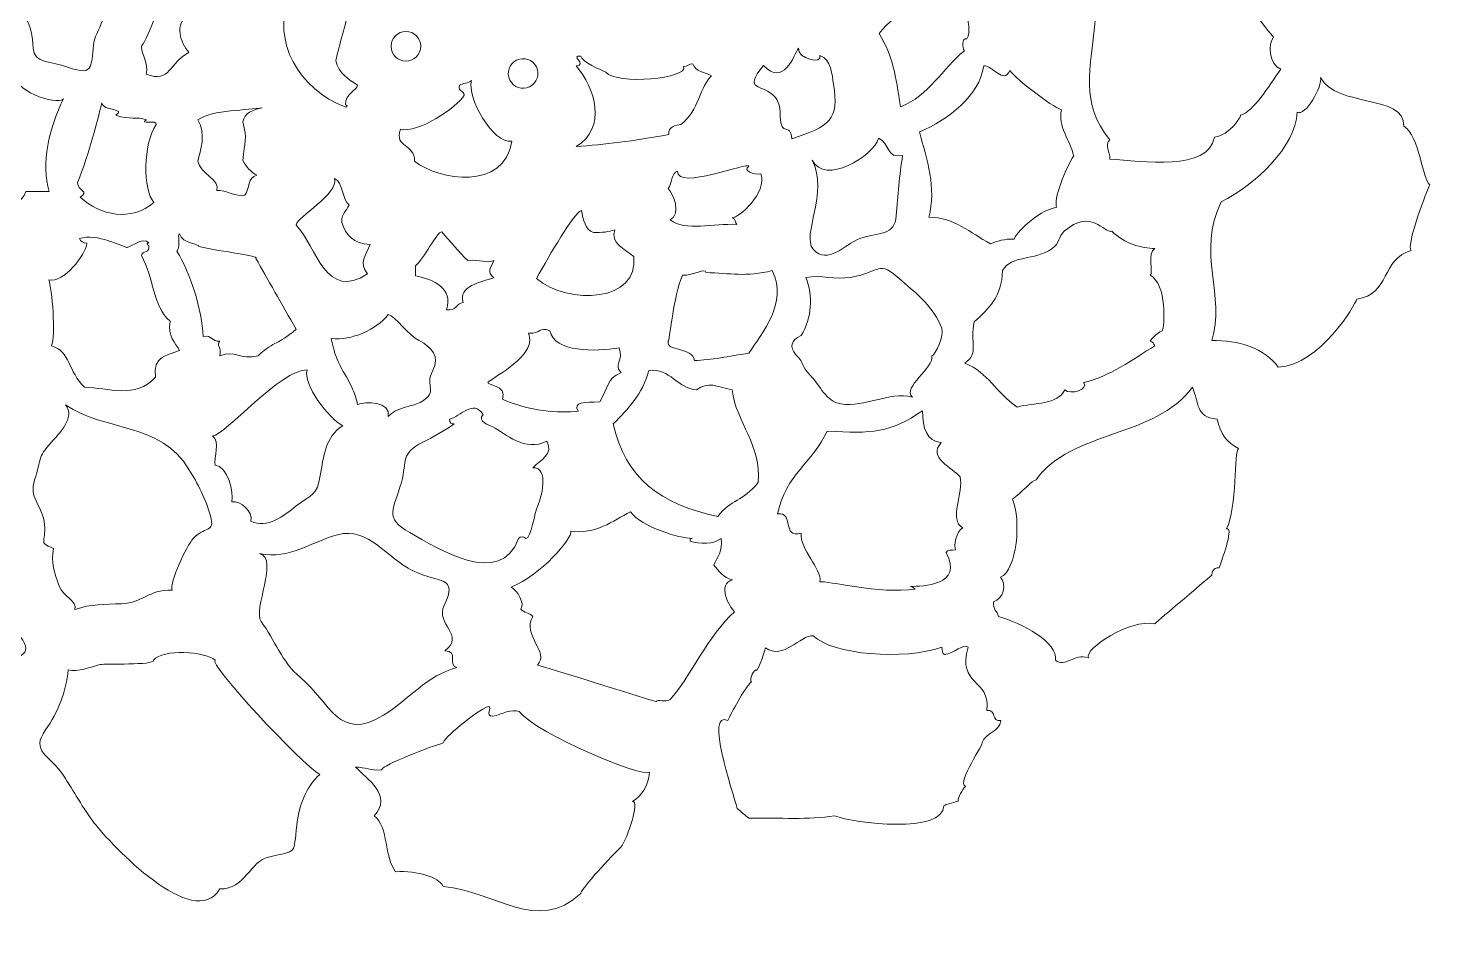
# Model space of a CAD drawing. Header units: millimetres. Extents: x -685 to 442, y -246 to 853.
# Drawn here: x -595.4 to -513.1, y 197.6 to 250.7 of the extents above; entities that cross this region are included whole.
import ezdxf

# ---------------------------------------------------------------- set-up
doc = ezdxf.new("R2010")
doc.units = ezdxf.units.MM
doc.header["$MEASUREMENT"] = 0
doc.layers.add('Layer 1', color=7, linetype='Continuous')

# ---------------------------------------------------------------- blocks, each defined once
blk = doc.blocks.new('block 154')
at = {"layer": 'Layer 1', "lineweight": 0}
blk.add_open_spline([(-595.994, 251.687), (-595.288, 251.472), (-595.103, 250.12), (-595.103, 249.567), (-595.072, 248.646), (-593.997, 248.8), (-593.076, 248.462), (-591.386, 247.817), (-591.755, 248.677), (-591.509, 249.997), (-591.417, 250.489), (-590.249, 252.516), (-590.802, 252.547), (-590.587, 253.069), (-590.219, 253.345), (-589.696, 253.407), (-590.126, 254.297), (-592.922, 255.034), (-592.922, 255.833), (-593.444, 255.649), (-593.967, 252.547), (-595.994, 251.687)], degree=3, knots=[0, 0, 0, 0, 1, 1, 1, 2, 2, 2, 3, 3, 3, 4, 4, 4, 5, 5, 5, 6, 6, 6, 7, 7, 7, 7], dxfattribs=at)
blk = doc.blocks.new('block 155')
at = {"layer": 'Layer 1', "lineweight": 0}
blk.add_open_spline([(-521.833, 248.339), (-522.54, 248.585), (-522.601, 249.875), (-522.263, 250.212), (-522.509, 250.458), (-524.874, 253.468), (-524.629, 254.205), (-525.796, 254.174), (-528.899, 254.635), (-529.083, 255.065), (-529.483, 254.082), (-530.865, 253.376), (-530.896, 252.485), (-531.787, 252.393), (-531.817, 251.441), (-532.708, 251.349), (-533.016, 248.339), (-533.63, 246.312), (-531.879, 244.193), (-532.217, 243.855), (-531.848, 243.486), (-531.879, 243.056), (-529.974, 242.933), (-526.073, 242.319), (-525.735, 244.346), (-524.844, 244.438), (-524.106, 245.605), (-524.199, 245.636), (-523.4, 245.882), (-522.601, 247.264), (-521.833, 248.339)], degree=3, knots=[0, 0, 0, 0, 1, 1, 1, 2, 2, 2, 3, 3, 3, 4, 4, 4, 5, 5, 5, 6, 6, 6, 7, 7, 7, 8, 8, 8, 9, 9, 9, 10, 10, 10, 10], dxfattribs=at)
blk = doc.blocks.new('block 156')
at = {"layer": 'Layer 1', "lineweight": 0}
blk.add_open_spline([(-541.925, 253.99), (-542.324, 252.577), (-544.444, 251.717), (-545.427, 250.427), (-544.567, 249.015), (-544.475, 248.001), (-544.167, 246.128), (-542.478, 246.773), (-541.71, 248.37), (-540.419, 249.414), (-540.542, 249.567), (-540.604, 250.182), (-540.266, 250.12), (-539.836, 250.827), (-540.757, 252.884), (-540.696, 253.56), (-541.372, 253.407), (-541.187, 254.144), (-541.925, 253.99)], degree=3, knots=[0, 0, 0, 0, 1, 1, 1, 2, 2, 2, 3, 3, 3, 4, 4, 4, 5, 5, 5, 6, 6, 6, 6], dxfattribs=at)
blk = doc.blocks.new('block 158')
at = {"layer": 'Layer 1', "lineweight": 0}
blk.add_open_spline([(-552.216, 248.554), (-553.476, 246.957), (-552.278, 247.571), (-551.51, 246.68), (-551.295, 246.343), (-551.203, 245.974), (-551.233, 245.575), (-551.203, 244.285), (-550.619, 245.268), (-550.557, 244.254), (-548.315, 244.96), (-547.762, 245.39), (-548.1, 247.448), (-548.192, 248.001), (-548.223, 248.892), (-548.898, 249.137), (-548.714, 248.585), (-550.25, 248.953), (-550.158, 249.567), (-550.435, 249.137), (-551.018, 247.295), (-552.216, 248.554)], degree=3, knots=[0, 0, 0, 0, 1, 1, 1, 2, 2, 2, 3, 3, 3, 4, 4, 4, 5, 5, 5, 6, 6, 6, 7, 7, 7, 7], dxfattribs=at)
blk = doc.blocks.new('block 159')
at = {"layer": 'Layer 1', "lineweight": 0}
blk.add_open_spline([(-562.938, 249.107), (-563.645, 249.137), (-562.508, 248.615), (-563.215, 248.523), (-562.078, 247.233), (-561.402, 244.868), (-563.215, 243.793), (-561.525, 243.916), (-559.897, 244.1), (-557.777, 244.5), (-557.838, 244.96), (-557.347, 245.053), (-557.07, 245.083), (-555.995, 245.882), (-555.934, 247.387), (-555.258, 247.94), (-555.657, 248.155), (-556.21, 248.185), (-556.364, 248.646), (-556.61, 248.677), (-556.671, 248.462), (-556.917, 248.492), (-556.517, 247.786), (-560.88, 247.387), (-561.463, 248.155), (-561.74, 248.277), (-562.907, 248.769), (-562.938, 249.107)], degree=3, knots=[0, 0, 0, 0, 1, 1, 1, 2, 2, 2, 3, 3, 3, 4, 4, 4, 5, 5, 5, 6, 6, 6, 7, 7, 7, 8, 8, 8, 9, 9, 9, 9], dxfattribs=at)
blk = doc.blocks.new('block 160')
at = {"layer": 'Layer 1', "lineweight": 0}
blk.add_open_spline([(-520.881, 245.82), (-520.973, 243.732), (-523.338, 241.582), (-525.335, 240.538), (-526.81, 237.589), (-525.059, 234.979), (-525.888, 232.399), (-524.414, 232.46), (-522.724, 231.938), (-521.987, 230.832), (-519.498, 230.986), (-517.471, 234.518), (-517.378, 234.825), (-515.382, 235.132), (-515.965, 237.19), (-514.183, 237.681), (-514.491, 238.019), (-513.231, 241.306), (-513.078, 241.551), (-513.538, 241.828), (-513.661, 244.408), (-514.614, 244.991), (-514.552, 246.895), (-518.607, 246.066), (-519.498, 247.847), (-519.375, 247.356), (-520.389, 245.513), (-520.881, 245.82)], degree=3, knots=[0, 0, 0, 0, 1, 1, 1, 2, 2, 2, 3, 3, 3, 4, 4, 4, 5, 5, 5, 6, 6, 6, 7, 7, 7, 8, 8, 8, 9, 9, 9, 9], dxfattribs=at)
blk = doc.blocks.new('block 161')
at = {"layer": 'Layer 1', "lineweight": 0}
blk.add_open_spline([(-566.993, 244.1), (-568.099, 243.947), (-569.635, 246.65), (-569.359, 247.663), (-569.543, 247.51), (-569.881, 247.51), (-570.065, 247.387), (-570.158, 246.987), (-569.789, 247.11), (-569.789, 246.803), (-570.188, 246.097), (-572.523, 244.53), (-573.537, 244.807), (-573.906, 243.701), (-572.677, 243.978), (-572.707, 242.933), (-571.264, 241.797), (-567.454, 241.183), (-566.993, 244.1)], degree=3, knots=[0, 0, 0, 0, 1, 1, 1, 2, 2, 2, 3, 3, 3, 4, 4, 4, 5, 5, 5, 6, 6, 6, 6], dxfattribs=at)
blk = doc.blocks.new('block 162')
at = {"layer": 'Layer 1', "lineweight": 0}
blk.add_open_spline([(-581.647, 246.066), (-582.415, 245.913), (-584.597, 245.974), (-585.426, 245.36), (-584.934, 244.53), (-585.272, 243.578), (-585.426, 242.933), (-585.303, 242.196), (-584.074, 241.858), (-584.32, 241.213), (-583.767, 241.244), (-583.183, 240.814), (-582.661, 240.937), (-582.385, 241.306), (-582.508, 242.012), (-581.955, 242.104), (-582.323, 242.288), (-582.569, 242.595), (-582.784, 242.964), (-582.692, 244.1), (-582.508, 244.193), (-582.784, 245.237), (-582.692, 245.79), (-582.2, 245.943), (-581.647, 246.066)], degree=3, knots=[0, 0, 0, 0, 1, 1, 1, 2, 2, 2, 3, 3, 3, 4, 4, 4, 5, 5, 5, 6, 6, 6, 7, 7, 7, 8, 8, 8, 8], dxfattribs=at)
blk = doc.blocks.new('block 164')
at = {"layer": 'Layer 1', "lineweight": 0}
blk.add_open_spline([(-554.06, 239.616), (-553.691, 239.555), (-551.971, 241.091), (-552.37, 242.196), (-552.769, 242.104), (-553.476, 242.381), (-553.077, 242.626), (-553.046, 242.933), (-557.316, 241.183), (-557.255, 242.35), (-557.654, 242.227), (-557.562, 241.613), (-557.808, 241.336), (-557.5, 241.029), (-557.04, 239.831), (-557.685, 239.493), (-556.825, 238.787), (-555.135, 239.309), (-553.783, 239.217), (-553.875, 239.309), (-553.845, 239.586), (-554.06, 239.616)], degree=3, knots=[0, 0, 0, 0, 1, 1, 1, 2, 2, 2, 3, 3, 3, 4, 4, 4, 5, 5, 5, 6, 6, 6, 7, 7, 7, 7], dxfattribs=at)
blk = doc.blocks.new('block 165')
at = {"layer": 'Layer 1', "lineweight": 0}
blk.add_open_spline([(-565.549, 236.054), (-563.675, 234.457), (-559.467, 234.672), (-559.835, 237.344), (-560.327, 237.743), (-561.248, 238.142), (-560.941, 238.91), (-561.279, 238.787), (-561.709, 238.726), (-562.201, 238.756), (-562.692, 238.91), (-562.784, 239.493), (-562.907, 240.046), (-563.43, 239.77), (-564.72, 237.497), (-565.549, 236.054)], degree=3, knots=[0, 0, 0, 0, 1, 1, 1, 2, 2, 2, 3, 3, 3, 4, 4, 4, 5, 5, 5, 5], dxfattribs=at)
blk = doc.blocks.new('block 166')
at = {"layer": 'Layer 1', "lineweight": 0}
blk.add_open_spline([(-541.74, 233.136), (-542.201, 234.334), (-543.154, 235.102), (-544.106, 235.931), (-545.581, 237.221), (-545.243, 236.422), (-547.086, 236.115), (-548.038, 235.961), (-548.806, 236.269), (-549.728, 236.115), (-549.298, 235.04), (-549.359, 233.719), (-550.004, 232.706), (-550.619, 232.399), (-550.711, 232.03), (-550.312, 231.57), (-549.759, 231.047), (-550.035, 230.925), (-549.482, 230.372), (-548.868, 229.757), (-548.561, 228.836), (-547.67, 228.682), (-546.226, 228.467), (-544.905, 229.42), (-543.461, 229.082), (-544.106, 229.635), (-542.171, 230.832), (-542.324, 231.508), (-542.14, 231.539), (-541.587, 232.706), (-541.74, 233.136)], degree=3, knots=[0, 0, 0, 0, 1, 1, 1, 2, 2, 2, 3, 3, 3, 4, 4, 4, 5, 5, 5, 6, 6, 6, 7, 7, 7, 8, 8, 8, 9, 9, 9, 10, 10, 10, 10], dxfattribs=at)
blk = doc.blocks.new('block 167')
at = {"layer": 'Layer 1', "lineweight": 0}
blk.add_open_spline([(-574.243, 233.934), (-574.981, 233.013), (-576.394, 232.399), (-577.592, 232.522), (-577.316, 231.078), (-577.008, 230.925), (-576.394, 229.665), (-576.24, 229.358), (-576.117, 228.99), (-576.056, 228.652), (-575.626, 228.836), (-574.059, 228.836), (-574.243, 227.945), (-573.783, 228.498), (-572.83, 228.529), (-572.369, 228.775), (-571.233, 229.42), (-572.154, 229.696), (-571.632, 230.648), (-571.202, 231.447), (-571.694, 232.03), (-572.431, 232.399), (-573.015, 232.675), (-573.844, 233.842), (-574.243, 233.934)], degree=3, knots=[0, 0, 0, 0, 1, 1, 1, 2, 2, 2, 3, 3, 3, 4, 4, 4, 5, 5, 5, 6, 6, 6, 7, 7, 7, 8, 8, 8, 8], dxfattribs=at)
blk = doc.blocks.new('block 168')
at = {"layer": 'Layer 1', "lineweight": 0}
blk.add_open_spline([(-561.832, 228.805), (-561.31, 229.604), (-561.463, 230.157), (-560.573, 230.525), (-561.064, 230.955), (-560.388, 231.232), (-560.695, 231.969), (-562.078, 231.754), (-564.505, 231.692), (-564.751, 232.982), (-565.426, 233.228), (-565.242, 232.798), (-566.01, 232.829), (-565.549, 231.631), (-567.423, 230.648), (-568.376, 229.972), (-568.529, 229.757), (-567.239, 229.819), (-567.546, 228.959), (-565.979, 228.253), (-564.198, 228.13), (-563.092, 228.253), (-563.43, 228.836), (-562.723, 228.775), (-561.832, 228.805)], degree=3, knots=[0, 0, 0, 0, 1, 1, 1, 2, 2, 2, 3, 3, 3, 4, 4, 4, 5, 5, 5, 6, 6, 6, 7, 7, 7, 8, 8, 8, 8], dxfattribs=at)
blk = doc.blocks.new('block 169')
at = {"layer": 'Layer 1', "lineweight": 0}
blk.add_open_spline([(-566.594, 220.789), (-566.471, 220.912), (-566.317, 220.912), (-566.164, 220.789), (-565.857, 220.759), (-565.642, 222.386), (-565.488, 222.663), (-565.273, 223.093), (-564.751, 224.997), (-565.764, 224.935), (-565.334, 225.396), (-564.505, 225.703), (-564.935, 226.502), (-566.195, 225.826), (-567.393, 226.963), (-568.099, 227.331), (-568.345, 227.454), (-569.021, 227.638), (-568.683, 228.068), (-569.236, 228.99), (-570.035, 227.915), (-570.649, 227.792), (-570.68, 227.546), (-570.526, 227.515), (-570.373, 227.515), (-570.956, 227.116), (-571.571, 226.748), (-572.216, 226.44), (-573.537, 225.765), (-573.138, 225.396), (-573.475, 224.075), (-573.936, 222.478), (-574.52, 222.018), (-572.984, 221.127), (-571.294, 220.175), (-567.638, 217.841), (-566.594, 220.789)], degree=3, knots=[0, 0, 0, 0, 1, 1, 1, 2, 2, 2, 3, 3, 3, 4, 4, 4, 5, 5, 5, 6, 6, 6, 7, 7, 7, 8, 8, 8, 9, 9, 9, 10, 10, 10, 11, 11, 11, 12, 12, 12, 12], dxfattribs=at)
blk = doc.blocks.new('block 192')
at = {"layer": 'Layer 1', "lineweight": 0}
blk.add_open_spline([(-576.763, 246.25), (-576.763, 246.926), (-576.056, 247.11), (-576.056, 247.387), (-576.578, 247.755), (-577.162, 248.062), (-577.316, 248.83), (-577.254, 249.352), (-576.732, 250.919), (-576.609, 251.687), (-577.715, 252.27), (-578.79, 252.086), (-580.081, 252.547), (-581.064, 249.967), (-579.558, 247.172), (-576.732, 246.097), (-576.609, 246.128), (-576.67, 246.25), (-576.763, 246.25)], degree=3, knots=[0, 0, 0, 0, 1, 1, 1, 2, 2, 2, 3, 3, 3, 4, 4, 4, 5, 5, 5, 6, 6, 6, 6], dxfattribs=at)
blk = doc.blocks.new('block 193')
at = {"layer": 'Layer 1', "lineweight": 0}
blk.add_open_spline([(-537.747, 248.247), (-538.115, 247.417), (-538.76, 248.585), (-539.283, 248.523), (-539.529, 246.773), (-541.341, 245.39), (-543.061, 244.653), (-542.601, 243.056), (-542.048, 241.367), (-542.508, 239.647), (-540.972, 239.616), (-540.112, 238.756), (-538.883, 238.081), (-538.484, 238.234), (-538.085, 238.388), (-537.501, 238.357), (-537.439, 238.603), (-536.211, 240.016), (-534.982, 240.231), (-535.258, 240.568), (-534.429, 242.596), (-533.999, 243.241), (-534.183, 244.162), (-534.982, 244.991), (-534.705, 245.943), (-535.35, 246.189), (-537.317, 247.694), (-537.747, 248.247)], degree=3, knots=[0, 0, 0, 0, 1, 1, 1, 2, 2, 2, 3, 3, 3, 4, 4, 4, 5, 5, 5, 6, 6, 6, 7, 7, 7, 8, 8, 8, 9, 9, 9, 9], dxfattribs=at)
blk = doc.blocks.new('block 194')
at = {"layer": 'Layer 1', "lineweight": 0}
blk.add_open_spline([(-596.117, 248.124), (-596.639, 248.339), (-598.759, 246.435), (-599.589, 246.558), (-599.711, 246.158), (-600.019, 245.421), (-599.865, 245.268), (-600.418, 244.684), (-600.51, 243.64), (-600.971, 242.995), (-600.694, 242.626), (-600.234, 241.643), (-600.541, 241.152), (-601.032, 241.06), (-599.496, 240.998), (-599.711, 240.016), (-598.698, 239.678), (-598.237, 240.077), (-596.916, 239.862), (-596.547, 240.384), (-595.718, 240.446), (-595.533, 241.152), (-595.072, 241.152), (-594.612, 241.152), (-594.151, 241.152), (-594.673, 242.78), (-594.151, 244.93), (-593.321, 246.588), (-593.721, 246.158), (-596.486, 247.141), (-596.117, 248.124)], degree=3, knots=[0, 0, 0, 0, 1, 1, 1, 2, 2, 2, 3, 3, 3, 4, 4, 4, 5, 5, 5, 6, 6, 6, 7, 7, 7, 8, 8, 8, 9, 9, 9, 10, 10, 10, 10], dxfattribs=at)
blk = doc.blocks.new('block 195')
at = {"layer": 'Layer 1', "lineweight": 0}
blk.add_open_spline([(-592.492, 241.674), (-592.492, 241.152), (-591.755, 241.213), (-592.338, 240.814), (-591.171, 239.739), (-589.328, 239.371), (-588.007, 240.507), (-588.652, 241.244), (-588.652, 243.947), (-587.884, 245.083), (-587.761, 245.39), (-588.959, 245.083), (-588.437, 245.36), (-589.051, 245.575), (-589.389, 245.329), (-590.249, 245.636), (-589.573, 246.035), (-591.017, 245.882), (-591.079, 246.343), (-590.987, 246.558), (-591.877, 243.087), (-592.492, 241.674)], degree=3, knots=[0, 0, 0, 0, 1, 1, 1, 2, 2, 2, 3, 3, 3, 4, 4, 4, 5, 5, 5, 6, 6, 6, 7, 7, 7, 7], dxfattribs=at)
blk = doc.blocks.new('block 196')
at = {"layer": 'Layer 1', "lineweight": 0}
blk.add_open_spline([(-549.298, 237.774), (-548.407, 236.791), (-547.485, 238.05), (-546.564, 238.388), (-545.458, 238.787), (-544.505, 238.511), (-544.413, 239.739), (-544.321, 240.906), (-544.229, 242.104), (-544.045, 243.271), (-544.997, 243.056), (-544.782, 243.978), (-545.458, 244.285), (-545.765, 243.21), (-548.622, 241.49), (-549.359, 242.995), (-548.345, 241.121), (-550.004, 238.572), (-549.298, 237.774)], degree=3, knots=[0, 0, 0, 0, 1, 1, 1, 2, 2, 2, 3, 3, 3, 4, 4, 4, 5, 5, 5, 6, 6, 6, 6], dxfattribs=at)
blk = doc.blocks.new('block 197')
at = {"layer": 'Layer 1', "lineweight": 0}
blk.add_open_spline([(-577.408, 241.92), (-577.131, 240.998), (-579.62, 239.678), (-579.65, 239.186), (-578.452, 237.896), (-577.899, 234.672), (-575.472, 236.33), (-576.025, 236.914), (-575.503, 237.466), (-575.319, 238.05), (-576.271, 238.081), (-576.763, 238.603), (-576.978, 239.34), (-577.008, 239.831), (-576.701, 240.016), (-576.548, 240.353), (-576.978, 240.661), (-576.855, 241.674), (-577.408, 241.92)], degree=3, knots=[0, 0, 0, 0, 1, 1, 1, 2, 2, 2, 3, 3, 3, 4, 4, 4, 5, 5, 5, 6, 6, 6, 6], dxfattribs=at)
blk = doc.blocks.new('block 198')
at = {"layer": 'Layer 1', "lineweight": 0}
blk.add_open_spline([(-531.756, 238.818), (-532.217, 238.695), (-532.985, 240.2), (-534.552, 238.818), (-534.89, 238.511), (-534.828, 238.111), (-535.258, 237.804), (-536.333, 237.067), (-537.655, 237.436), (-538.177, 236.514), (-538.207, 234.979), (-539.006, 234.242), (-539.836, 233.504), (-540.112, 232.276), (-539.529, 231.662), (-540.389, 231.078), (-538.976, 230.495), (-538.607, 229.389), (-537.317, 228.498), (-536.333, 228.775), (-534.92, 228.621), (-534.521, 229.512), (-534.183, 229.174), (-533.077, 229.573), (-533.415, 229.942), (-531.94, 230.249), (-530.496, 231.324), (-529.237, 232.092), (-529.298, 232.214), (-529.36, 232.337), (-529.513, 232.368), (-529.298, 232.706), (-528.715, 233.074), (-528.807, 232.952), (-528.653, 233.228), (-528.5, 235.716), (-529.513, 236.238), (-529.298, 236.33), (-529.698, 237.559), (-529.237, 237.804), (-530.005, 237.835), (-531.019, 238.081), (-531.756, 238.818)], degree=3, knots=[0, 0, 0, 0, 1, 1, 1, 2, 2, 2, 3, 3, 3, 4, 4, 4, 5, 5, 5, 6, 6, 6, 7, 7, 7, 8, 8, 8, 9, 9, 9, 10, 10, 10, 11, 11, 11, 12, 12, 12, 13, 13, 13, 14, 14, 14, 14], dxfattribs=at)
blk = doc.blocks.new('block 199')
at = {"layer": 'Layer 1', "lineweight": 0}
blk.add_open_spline([(-586.501, 238.664), (-586.655, 238.603), (-586.409, 237.989), (-586.655, 237.651), (-585.856, 236.33), (-585.18, 234.242), (-585.119, 232.644), (-584.597, 232.737), (-584.597, 232.337), (-584.136, 232.368), (-584.382, 232.122), (-584.013, 231.999), (-584.136, 231.508), (-583.245, 231.877), (-582.968, 231.262), (-581.893, 231.508), (-580.818, 232.491), (-580.818, 232.061), (-579.65, 233.074), (-580.48, 234.487), (-581.371, 236.084), (-582.016, 237.221), (-581.832, 237.405), (-583.951, 237.589), (-585.365, 237.927), (-585.334, 238.081), (-586.317, 238.081), (-586.501, 238.664)], degree=3, knots=[0, 0, 0, 0, 1, 1, 1, 2, 2, 2, 3, 3, 3, 4, 4, 4, 5, 5, 5, 6, 6, 6, 7, 7, 7, 8, 8, 8, 9, 9, 9, 9], dxfattribs=at)
blk = doc.blocks.new('block 200')
at = {"layer": 'Layer 1', "lineweight": 0}
blk.add_open_spline([(-556.978, 236.238), (-557.5, 235.04), (-557.746, 232.245), (-557.808, 232.368), (-557.961, 231.754), (-556.364, 232.03), (-556.272, 231.232), (-555.288, 231.262), (-554.244, 231.477), (-553.077, 231.662), (-552.309, 232.829), (-550.772, 234.579), (-551.694, 236.514), (-553.23, 236.115), (-554.183, 236.361), (-555.596, 236.391), (-555.657, 236.699), (-556.272, 236.207), (-556.978, 236.238)], degree=3, knots=[0, 0, 0, 0, 1, 1, 1, 2, 2, 2, 3, 3, 3, 4, 4, 4, 5, 5, 5, 6, 6, 6, 6], dxfattribs=at)
blk = doc.blocks.new('block 201')
at = {"layer": 'Layer 1', "lineweight": 0}
blk.add_open_spline([(-584.566, 226.809), (-584.105, 226.471), (-584.504, 225.55), (-584.412, 225.089), (-583.675, 225.028), (-583.306, 223.492), (-583.429, 222.939), (-582.907, 223.031), (-582.17, 222.356), (-582.323, 221.803), (-581.34, 221.342), (-580.388, 222.11), (-579.65, 222.693), (-578.76, 223.4), (-578.422, 223.277), (-578.237, 224.475), (-578.053, 225.55), (-577.961, 226.778), (-576.916, 227.393), (-577.715, 227.792), (-579.312, 229.88), (-579.005, 230.679), (-580.541, 230.74), (-583.829, 226.84), (-584.566, 226.809)], degree=3, knots=[0, 0, 0, 0, 1, 1, 1, 2, 2, 2, 3, 3, 3, 4, 4, 4, 5, 5, 5, 6, 6, 6, 7, 7, 7, 8, 8, 8, 8], dxfattribs=at)
blk = doc.blocks.new('block 202')
at = {"layer": 'Layer 1', "lineweight": 0}
blk.add_open_spline([(-594.028, 226.44), (-594.888, 225.488), (-594.581, 225.488), (-595.011, 224.229), (-595.349, 223.185), (-594.642, 222.786), (-594.458, 221.803), (-594.243, 220.605), (-594.919, 220.574), (-593.905, 220.206), (-594.059, 219.407), (-593.844, 218.762), (-593.567, 217.994), (-593.352, 217.38), (-592.492, 217.104), (-592.646, 216.612), (-591.724, 216.95), (-590.864, 216.919), (-589.911, 216.95), (-588.652, 217.011), (-588.375, 217.779), (-586.931, 217.749), (-587.116, 218.209), (-586.071, 220.359), (-585.703, 220.789), (-585.088, 221.496), (-584.382, 221.096), (-584.689, 222.11), (-584.965, 223.093), (-585.426, 224.014), (-585.948, 224.843), (-587.607, 227.608), (-590.864, 227.055), (-593.198, 228.621), (-592.584, 227.915), (-593.629, 226.87), (-594.028, 226.44)], degree=3, knots=[0, 0, 0, 0, 1, 1, 1, 2, 2, 2, 3, 3, 3, 4, 4, 4, 5, 5, 5, 6, 6, 6, 7, 7, 7, 8, 8, 8, 9, 9, 9, 10, 10, 10, 11, 11, 11, 12, 12, 12, 12], dxfattribs=at)
blk = doc.blocks.new('block 203')
at = {"layer": 'Layer 1', "lineweight": 0}
blk.add_open_spline([(-548.468, 227.085), (-549.359, 225.212), (-550.865, 224.598), (-551.387, 222.233), (-550.404, 222.386), (-551.172, 220.759), (-550.004, 221.096), (-550.097, 220.144), (-548.776, 219.008), (-548.898, 218.24), (-548.53, 218.332), (-545.366, 217.503), (-543.307, 217.81), (-543.276, 217.81), (-543.492, 217.964), (-543.584, 217.964), (-542.908, 217.994), (-540.419, 217.994), (-541.495, 219.96), (-541.433, 220.144), (-541.157, 220.083), (-540.942, 220.114), (-541.034, 220.298), (-540.911, 221.25), (-540.512, 221.403), (-541.372, 221.864), (-540.45, 223.492), (-540.665, 224.413), (-541.065, 224.905), (-542.631, 225.519), (-541.771, 226.41), (-542.631, 226.502), (-542.877, 227.27), (-542.877, 228.283), (-544.751, 226.993), (-545.857, 226.932), (-548.468, 227.085)], degree=3, knots=[0, 0, 0, 0, 1, 1, 1, 2, 2, 2, 3, 3, 3, 4, 4, 4, 5, 5, 5, 6, 6, 6, 7, 7, 7, 8, 8, 8, 9, 9, 9, 10, 10, 10, 11, 11, 11, 12, 12, 12, 12], dxfattribs=at)
blk = doc.blocks.new('block 204')
at = {"layer": 'Layer 1', "lineweight": 0}
blk.add_open_spline([(-608.528, 225.519), (-607.576, 225.304), (-609.266, 223.431), (-609.542, 223.154), (-610.126, 222.601), (-609.235, 220.943), (-610.187, 220.789), (-608.866, 220.359), (-608.344, 218.209), (-608.928, 217.073), (-608.129, 216.305), (-608.068, 214.923), (-607.33, 214.094), (-606.532, 213.142), (-606.286, 212.343), (-604.934, 211.882), (-603.367, 211.36), (-601.678, 211.391), (-600.141, 210.777), (-599.404, 211.176), (-598.728, 210.9), (-598.39, 211.606), (-598.145, 212.128), (-597.684, 212.589), (-597.284, 213.019), (-596.762, 213.664), (-597.254, 213.479), (-596.363, 213.694), (-594.642, 214.124), (-596.056, 215.107), (-596.547, 215.937), (-597.469, 217.564), (-597.715, 219.469), (-598.36, 221.188), (-597.715, 222.448), (-599.404, 225.458), (-599.189, 225.488), (-600.326, 226.809), (-603.705, 226.195), (-605.426, 226.87), (-605.917, 227.055), (-606.808, 228.037), (-607.085, 227.823), (-607.484, 227.577), (-608.528, 226.01), (-608.528, 225.519)], degree=3, knots=[0, 0, 0, 0, 1, 1, 1, 2, 2, 2, 3, 3, 3, 4, 4, 4, 5, 5, 5, 6, 6, 6, 7, 7, 7, 8, 8, 8, 9, 9, 9, 10, 10, 10, 11, 11, 11, 12, 12, 12, 13, 13, 13, 14, 14, 14, 15, 15, 15, 15], dxfattribs=at)
blk = doc.blocks.new('block 205')
at = {"layer": 'Layer 1', "lineweight": 0}
blk.add_open_spline([(-560.02, 222.356), (-561.064, 221.803), (-562.109, 221.004), (-563.522, 221.219), (-563.43, 220.789), (-565.273, 218.639), (-567.024, 217.933), (-566.686, 217.749), (-566.195, 216.981), (-566.471, 216.643), (-566.287, 216.428), (-565.949, 216.428), (-565.764, 216.213), (-566.41, 215.077), (-564.751, 214.124), (-565.488, 213.357), (-563.03, 212.62), (-558.361, 211.145), (-558.514, 211.207), (-558.422, 211.391), (-557.992, 211.115), (-557.685, 211.33), (-556.548, 212.589), (-555.442, 215.138), (-553.906, 216.489), (-554.244, 216.797), (-554.951, 218.086), (-554.029, 218.363), (-554.582, 218.486), (-554.828, 218.885), (-555.135, 219.223), (-554.92, 219.684), (-554.613, 220.021), (-554.705, 220.789), (-555.073, 220.451), (-555.995, 220.421), (-556.517, 220.636), (-556.548, 220.758), (-556.456, 220.789), (-556.394, 220.789), (-557.132, 220.789), (-559.344, 221.434), (-560.02, 222.356)], degree=3, knots=[0, 0, 0, 0, 1, 1, 1, 2, 2, 2, 3, 3, 3, 4, 4, 4, 5, 5, 5, 6, 6, 6, 7, 7, 7, 8, 8, 8, 9, 9, 9, 10, 10, 10, 11, 11, 11, 12, 12, 12, 13, 13, 13, 14, 14, 14, 14], dxfattribs=at)
blk = doc.blocks.new('block 206')
at = {"layer": 'Layer 1', "lineweight": 0}
blk.add_open_spline([(-549.298, 215.077), (-550.035, 215.138), (-551.049, 213.602), (-552.093, 214.37), (-552.247, 213.879), (-552.585, 212.835), (-552.646, 213.08), (-552.892, 212.957), (-553.046, 212.405), (-552.923, 212.374), (-553.353, 211.975), (-554.121, 210.5), (-554.305, 210.101), (-555.657, 210.746), (-554.029, 205.893), (-553.752, 204.941), (-553.537, 204.757), (-553.322, 204.542), (-553.046, 204.358), (-551.233, 204.419), (-549.574, 204.235), (-548.038, 204.511), (-546.871, 204.051), (-541.648, 203.436), (-541.618, 205.095), (-541.464, 205.187), (-541.187, 205.248), (-540.788, 205.371), (-540.788, 205.617), (-540.542, 206.016), (-540.358, 206.231), (-540.88, 206.477), (-539.221, 208.78), (-539.375, 208.811), (-539.16, 209.395), (-538.361, 209.395), (-538.269, 210.101), (-538.853, 209.978), (-538.515, 210.777), (-539.098, 210.685), (-538.853, 212.558), (-540.88, 212.128), (-540.204, 214.401), (-540.45, 214.647), (-541.034, 214.032), (-541.587, 213.971), (-541.74, 214.002), (-541.71, 214.217), (-541.74, 214.401), (-543.952, 213.633), (-548.161, 213.94), (-549.298, 215.077)], degree=3, knots=[0, 0, 0, 0, 1, 1, 1, 2, 2, 2, 3, 3, 3, 4, 4, 4, 5, 5, 5, 6, 6, 6, 7, 7, 7, 8, 8, 8, 9, 9, 9, 10, 10, 10, 11, 11, 11, 12, 12, 12, 13, 13, 13, 14, 14, 14, 15, 15, 15, 16, 16, 16, 17, 17, 17, 17], dxfattribs=at)
blk = doc.blocks.new('block 207')
at = {"layer": 'Layer 1', "lineweight": 0}
blk.add_open_spline([(-584.412, 213.633), (-585.057, 214.186), (-587.454, 214.309), (-588.037, 213.633), (-587.976, 213.326), (-590.894, 213.449), (-591.171, 213.387), (-591.693, 213.234), (-592.492, 212.927), (-593.045, 213.08), (-593.168, 211.79), (-593.629, 210.592), (-594.366, 209.548), (-595.288, 208.289), (-594.12, 208.074), (-593.321, 206.876), (-592.707, 205.955), (-592.185, 204.941), (-591.509, 204.081), (-590.556, 202.853), (-585.672, 197.632), (-584.136, 200.211), (-582.661, 200.181), (-582.323, 201.87), (-581.279, 202.085), (-579.528, 202.484), (-579.835, 202.208), (-579.62, 203.958), (-579.497, 205.064), (-579.097, 206.17), (-578.268, 206.938), (-579.343, 207.521), (-584.904, 213.541), (-584.412, 213.633)], degree=3, knots=[0, 0, 0, 0, 1, 1, 1, 2, 2, 2, 3, 3, 3, 4, 4, 4, 5, 5, 5, 6, 6, 6, 7, 7, 7, 8, 8, 8, 9, 9, 9, 10, 10, 10, 11, 11, 11, 11], dxfattribs=at)
blk = doc.blocks.new('block 208')
at = {"layer": 'Layer 1', "lineweight": 0}
blk.add_open_spline([(-560.603, 202.638), (-560.142, 203.221), (-559.497, 205.402), (-559.897, 205.341), (-559.374, 205.709), (-558.975, 206.2), (-558.914, 207.06), (-559.252, 206.723), (-565.427, 209.241), (-566.563, 210.623), (-566.993, 210.807), (-567.577, 210.47), (-568.099, 210.347), (-568.622, 210.347), (-568.099, 210.9), (-568.376, 210.93), (-569.082, 210.654), (-571.11, 208.965), (-571.018, 208.78), (-571.663, 208.627), (-574.551, 207.49), (-574.643, 207.214), (-575.288, 207.122), (-575.595, 207.368), (-576.179, 207.368), (-575.503, 206.692), (-573.967, 205.678), (-575.073, 204.511), (-574.213, 203.836), (-574.489, 202.054), (-573.813, 201.225), (-572.492, 201.286), (-571.325, 200.918), (-571.018, 200.365), (-567.884, 200.058), (-565.549, 197.57), (-562.938, 199.935), (-563, 200.089), (-561.494, 201.809), (-560.603, 202.638)], degree=3, knots=[0, 0, 0, 0, 1, 1, 1, 2, 2, 2, 3, 3, 3, 4, 4, 4, 5, 5, 5, 6, 6, 6, 7, 7, 7, 8, 8, 8, 9, 9, 9, 10, 10, 10, 11, 11, 11, 12, 12, 12, 13, 13, 13, 13], dxfattribs=at)
blk = doc.blocks.new('block 213')
at = {"layer": 'Layer 1', "lineweight": 0}
blk.add_open_spline([(-588.713, 249.721), (-588.898, 249.506), (-588.252, 248.677), (-588.467, 248.032), (-586.993, 247.51), (-587.146, 248.707), (-585.948, 249.322), (-586.44, 249.875), (-586.839, 251.011), (-585.979, 251.502), (-585.334, 251.349), (-585.088, 251.564), (-585.211, 252.147), (-585.027, 252.854), (-584.443, 253.161), (-583.736, 253.038), (-584.689, 253.13), (-586.716, 253.284), (-587.638, 253.192), (-587.239, 252.977), (-588.406, 250.059), (-588.713, 249.721)], degree=3, knots=[0, 0, 0, 0, 1, 1, 1, 2, 2, 2, 3, 3, 3, 4, 4, 4, 5, 5, 5, 6, 6, 6, 7, 7, 7, 7], dxfattribs=at)
blk = doc.blocks.new('block 214')
at = {"layer": 'Layer 1', "lineweight": 0}
blk.add_open_spline([(-592.369, 238.388), (-592.308, 238.234), (-592.185, 238.111), (-591.939, 238.111), (-592.031, 237.436), (-593.291, 235.777), (-594.182, 235.961), (-593.997, 235.501), (-593.751, 232.644), (-594.028, 232.092), (-592.922, 231.784), (-593.045, 230.587), (-592.093, 229.665), (-590.649, 229.635), (-589.113, 228.959), (-587.914, 230.249), (-588.129, 231.477), (-587.208, 231.539), (-586.501, 231.815), (-586.747, 232.307), (-587.208, 232.614), (-587.054, 233.535), (-588.129, 234.487), (-587.976, 236.054), (-588.744, 237.405), (-588.682, 237.681), (-588.222, 237.528), (-588.314, 237.989), (-588.467, 238.019), (-588.406, 238.142), (-588.314, 238.142), (-588.621, 238.511), (-589.235, 237.958), (-589.573, 237.866), (-589.758, 237.866), (-591.386, 238.756), (-592.369, 238.388)], degree=3, knots=[0, 0, 0, 0, 1, 1, 1, 2, 2, 2, 3, 3, 3, 4, 4, 4, 5, 5, 5, 6, 6, 6, 7, 7, 7, 8, 8, 8, 9, 9, 9, 10, 10, 10, 11, 11, 11, 12, 12, 12, 12], dxfattribs=at)
blk = doc.blocks.new('block 215')
at = {"layer": 'Layer 1', "lineweight": 0}
blk.add_open_spline([(-571.11, 238.787), (-571.386, 238.787), (-572.154, 237.19), (-572.646, 236.791), (-572.646, 236.606), (-572.646, 236.422), (-572.646, 236.207), (-571.601, 235.992), (-570.403, 235.47), (-570.833, 234.211), (-570.28, 234.119), (-570.25, 234.579), (-569.85, 234.641), (-570.158, 235.593), (-568.837, 235.839), (-568.038, 236.084), (-568.499, 236.484), (-568.222, 236.637), (-568.038, 237.098), (-568.437, 236.914), (-568.867, 237.19), (-569.574, 237.098), (-570.127, 237.589), (-570.588, 238.234), (-571.11, 238.787)], degree=3, knots=[0, 0, 0, 0, 1, 1, 1, 2, 2, 2, 3, 3, 3, 4, 4, 4, 5, 5, 5, 6, 6, 6, 7, 7, 7, 8, 8, 8, 8], dxfattribs=at)
blk = doc.blocks.new('block 217')
at = {"layer": 'Layer 1', "lineweight": 0}
blk.add_open_spline([(-527.025, 229.665), (-529.206, 226.686), (-534.122, 227.147), (-536.211, 224.229), (-536.395, 224.229), (-537.071, 223.461), (-537.593, 223.093), (-537.071, 221.895), (-537.317, 218.916), (-538.3, 218.516), (-537.9, 218.086), (-538.146, 217.226), (-538.699, 217.073), (-538.76, 216.612), (-538.484, 216.52), (-538.423, 216.213), (-537.04, 215.814), (-534.89, 214.708), (-535.074, 213.633), (-534.49, 213.172), (-533.999, 214.063), (-533.138, 213.787), (-533.354, 214.339), (-530.712, 216.059), (-529.237, 215.783), (-528.899, 216.09), (-526.411, 218.179), (-525.888, 218.639), (-525.888, 218.762), (-525.827, 219.1), (-525.458, 219.069), (-525.182, 219.837), (-524.598, 221.496), (-525.028, 221.342), (-524.383, 222.601), (-524.598, 225.918), (-524.321, 226.072), (-524.997, 226.379), (-525.397, 226.963), (-525.581, 227.792), (-526.871, 227.915), (-526.626, 228.744), (-527.025, 229.665)], degree=3, knots=[0, 0, 0, 0, 1, 1, 1, 2, 2, 2, 3, 3, 3, 4, 4, 4, 5, 5, 5, 6, 6, 6, 7, 7, 7, 8, 8, 8, 9, 9, 9, 10, 10, 10, 11, 11, 11, 12, 12, 12, 13, 13, 13, 14, 14, 14, 14], dxfattribs=at)
blk = doc.blocks.new('block 218')
at = {"layer": 'Layer 1', "lineweight": 0}
blk.add_open_spline([(-552.524, 224.076), (-552.309, 226.256), (-553.814, 227.577), (-554.06, 229.512), (-555.012, 229.727), (-555.442, 230.003), (-556.149, 229.512), (-557.224, 229.573), (-557.715, 230.802), (-558.944, 230.648), (-559.313, 229.266), (-560.173, 228.375), (-561.033, 227.515), (-560.327, 224.321), (-558.268, 222.786), (-554.889, 222.079), (-554.152, 223.093), (-553.415, 222.939), (-552.524, 224.076)], degree=3, knots=[0, 0, 0, 0, 1, 1, 1, 2, 2, 2, 3, 3, 3, 4, 4, 4, 5, 5, 5, 6, 6, 6, 6], dxfattribs=at)
blk = doc.blocks.new('block 219')
at = {"layer": 'Layer 1', "lineweight": 0}
blk.add_open_spline([(-581.709, 215.906), (-580.91, 214.831), (-580.511, 213.541), (-579.405, 212.62), (-577.623, 211.145), (-577.162, 208.811), (-574.52, 210.408), (-573.168, 211.237), (-571.909, 212.804), (-570.219, 213.203), (-570.772, 213.387), (-570.096, 214.155), (-570.926, 214.186), (-569.697, 215.138), (-571.509, 215.722), (-570.956, 216.858), (-570.127, 218.609), (-571.233, 218.148), (-572.8, 218.885), (-574.366, 219.653), (-575.38, 221.496), (-577.223, 221.004), (-578.821, 220.574), (-580.019, 219.53), (-581.801, 219.899), (-580.634, 219.561), (-582.231, 216.643), (-581.709, 215.906)], degree=3, knots=[0, 0, 0, 0, 1, 1, 1, 2, 2, 2, 3, 3, 3, 4, 4, 4, 5, 5, 5, 6, 6, 6, 7, 7, 7, 8, 8, 8, 9, 9, 9, 9], dxfattribs=at)
blk = doc.blocks.new('block 131')
at = {"layer": 'Layer 1', "lineweight": 0}
for points in [[(-572.34, 249.676), (-572.34, 249.195), (-572.73, 248.805), (-573.211, 248.805), (-573.692, 248.805), (-574.082, 249.195), (-574.082, 249.676), (-574.082, 250.157), (-573.692, 250.546), (-573.211, 250.546), (-572.73, 250.546), (-572.34, 250.157), (-572.34, 249.676)], [(-565.548, 248.464), (-565.336, 248.033), (-565.513, 247.511), (-565.944, 247.298), (-566.376, 247.086), (-566.898, 247.263), (-567.11, 247.694), (-567.323, 248.125), (-567.146, 248.647), (-566.714, 248.86), (-566.283, 249.073), (-565.761, 248.896), (-565.548, 248.464)]]:
    blk.add_open_spline(points, degree=3, knots=[0, 0, 0, 0, 1, 1, 1, 2, 2, 2, 3, 3, 3, 4, 4, 4, 4], dxfattribs=at)
at = {"layer": 'Layer 1'}
for name in ['block 154', 'block 155', 'block 156', 'block 213', 'block 192', 'block 158', 'block 159', 'block 194', 'block 193', 'block 160', 'block 161', 'block 195', 'block 162', 'block 196', 'block 164', 'block 197', 'block 165', 'block 198', 'block 214', 'block 215', 'block 199', 'block 166', 'block 200', 'block 167', 'block 168', 'block 201', 'block 218', 'block 169', 'block 217', 'block 204', 'block 202', 'block 203', 'block 205', 'block 219', 'block 206', 'block 207', 'block 208']:
    blk.add_blockref(name, (0, 0), dxfattribs=at)

msp = doc.modelspace()

# ---------------------------------------------------------------- block references
at = {"layer": 'Layer 1'}
msp.add_blockref('block 131', (0, 0), dxfattribs=at)

doc.saveas('drawing.dxf')
